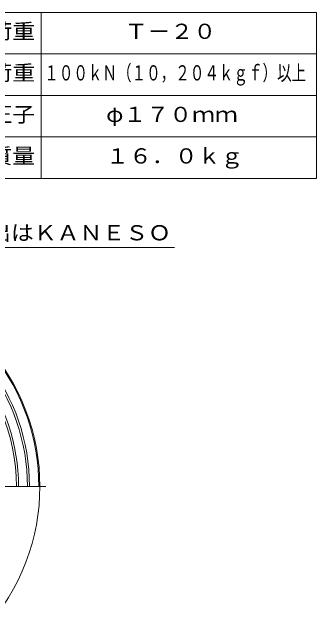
# Model space of a CAD drawing. Units: millimetres, scale not verified. Extents: x -491 to 384, y -667 to 704.
# Drawn here: x 91 to 384, y 109 to 704 of the extents above; entities that cross this region are included whole.
import ezdxf
from ezdxf.enums import TextEntityAlignment as Align

# ---------------------------------------------------------------- set-up
doc = ezdxf.new("R2010")
doc.units = ezdxf.units.MM
doc.header["$LTSCALE"] = 5
doc.linetypes.add('CHAIN2', pattern=[12, 9, -1, 1, -1])
for name, color, linetype, lineweight in [('1-0_1-0ﾚｲﾔ', 3, 'Continuous', 18), ('1-4_1-4ﾚｲﾔ', 7, 'Continuous', 18), ('F-0_F-0ﾚｲﾔ', 7, 'Continuous', 18)]:
    doc.layers.add(name, color=color, linetype=linetype, lineweight=lineweight)
doc.layers.add('F-4_F-4ﾚｲﾔ', color=2, linetype='Continuous')
doc.styles.add('ＭＳ ゴシック', font='')
doc.styles.get('ＭＳ ゴシック').set_extended_font_data('MS Gothic')

msp = doc.modelspace()

# ---------------------------------------------------------------- linework, layer by layer
at = {"layer": '1-0_1-0ﾚｲﾔ', "linetype": 'CHAIN2'}
msp.add_line((123.817, 247.356), (-302.015, 247.356), dxfattribs=at)
at = {"layer": '1-0_1-0ﾚｲﾔ', "color": 2}
for radius, start, end in [(182.5, 0, 180), (205, 317.68231, 42.31769), (204, 0, 38.38506), (193, 0, 37.66882), (195, 0, 37.81923), (184.5, 0, 37.41046)]:
    msp.add_arc((-87.054, 247.356), radius, start, end, dxfattribs=at)
at = {"layer": '1-4_1-4ﾚｲﾔ'}
msp.add_lwpolyline([(-43.831, 408.666), (-25.426, 477.356), (247.587, 477.356)], dxfattribs=at)
at = {"layer": 'F-0_F-0ﾚｲﾔ'}
for p, q in [((384.189, 703.851), (-490.811, 703.851)), ((119.189, 543.851), (119.189, 703.852)), ((384.189, 543.851), (384.189, 703.852)), ((384.189, 663.851), (19.189, 663.851)), ((384.189, 623.851), (19.189, 623.851)), ((384.189, 583.851), (19.189, 583.851)), ((384.189, 543.851), (-490.811, 543.851))]:
    msp.add_line(p, q, dxfattribs=at)

# ---------------------------------------------------------------- texts
at = {"layer": '1-4_1-4ﾚｲﾔ', "color": 2, "style": 'ＭＳ ゴシック', "width": 1.1}
msp.add_text('反対側鋳出はＫＡＮＥＳＯ', height=14.66, dxfattribs=at).set_placement((-19.913, 479.856), align=Align.BOTTOM_LEFT)
at = {"layer": 'F-4_F-4ﾚｲﾔ', "style": 'ＭＳ ゴシック', "width": 1.1}
for s, p in [('適用荷重', (25.439, 673.851)), ('Ｔ－２０', (199.564, 673.851)), ('破壊荷重', (25.439, 633.851)), ('接触圧子', (25.439, 593.851)), ('φ１７０ｍｍ', (181.689, 593.851)), ('標準質量', (25.439, 553.851)), ('１６．０ｋｇ', (181.689, 553.851))]:
    msp.add_text(s, height=14.66, dxfattribs=at).set_placement(p, align=Align.BOTTOM_LEFT)
at = {"layer": 'F-4_F-4ﾚｲﾔ', "color": 3, "style": 'ＭＳ ゴシック', "width": 0.7}
msp.add_text('１００ｋＮ（１０，２０４ｋｇｆ）以上', height=14.66, dxfattribs=at).set_placement((122.189, 633.851), align=Align.BOTTOM_LEFT)

doc.saveas('drawing.dxf')
